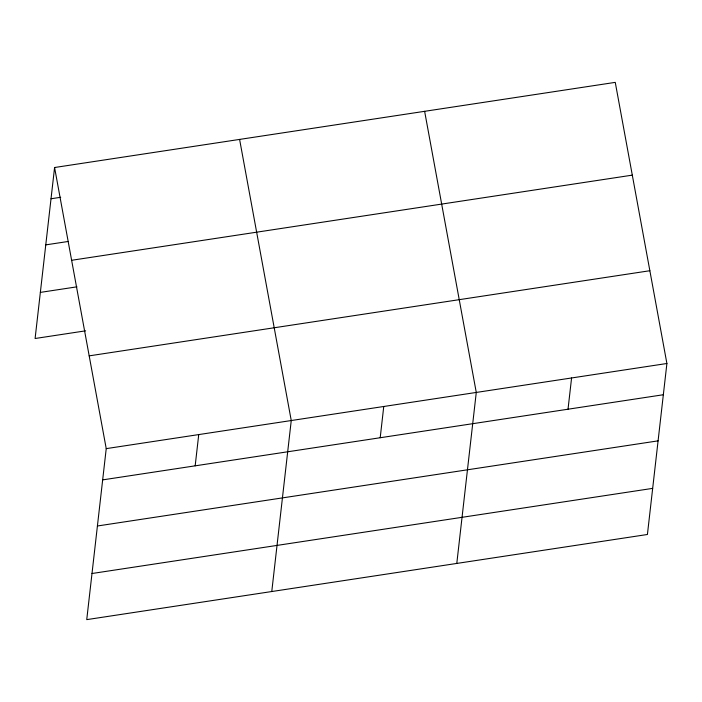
<?xml version="1.0" encoding="UTF-8"?>
<svg xmlns="http://www.w3.org/2000/svg" width="702" height="702" viewBox="0 0 702 702"><rect width="100%" height="100%" fill="white"/><g stroke="black" fill="none" stroke-linecap="round" stroke-linejoin="round"><path stroke-width="1.05" d="M54.581 167.515L106.23 448.631L86.741 619.629L647.419 534.485L666.9 363.496L615.259 82.371L54.581 167.515L35.1 338.504L85.662 330.826M195.174 465.83L198.736 434.582M271.771 591.532L291.251 420.533L239.601 139.417M380.203 437.732L383.757 406.493M456.791 563.434L476.272 392.444L424.631 111.32M568.023 409.213L571.586 377.966M51.018 198.763L60.705 197.288M45.77 244.875L68.357 241.444M71.622 260.284L632.3 175.14M40.356 292.392L76.93 286.837M89.18 355.861L649.859 270.726M106.23 448.631L666.9 363.496M102.667 479.878L663.337 394.743M97.411 525.991L658.09 440.856M91.997 573.508L652.676 488.373"/></g></svg>
